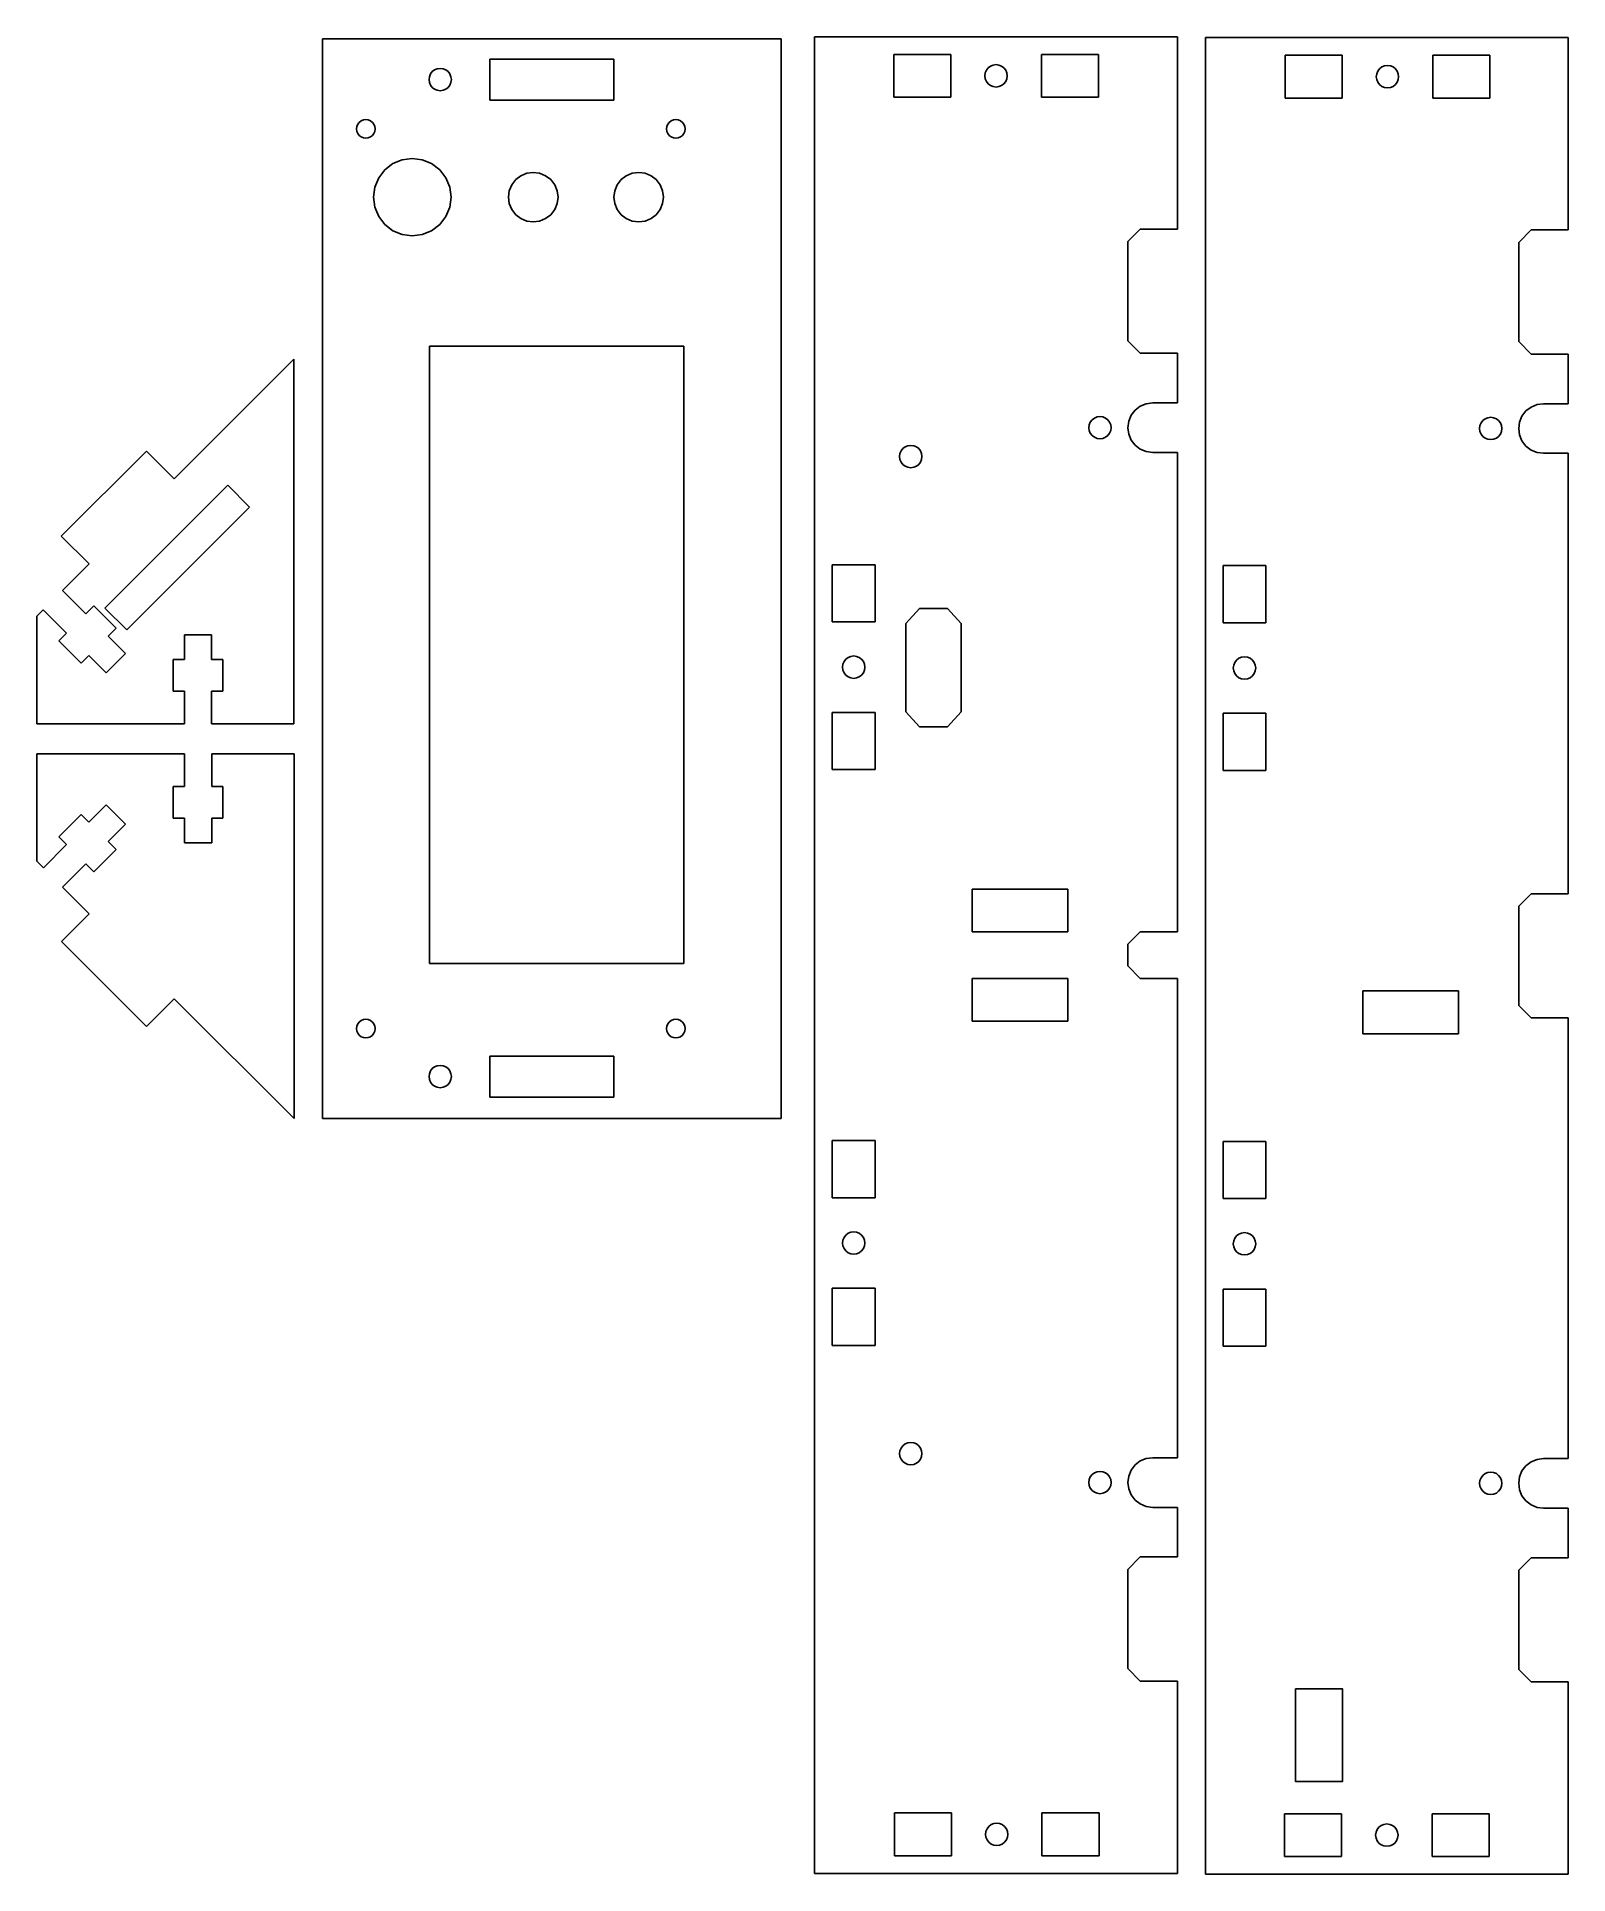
# Model space of a CAD drawing. Header units: inches. Extents: x 5 to 252, y 2 to 299.
import ezdxf

# ---------------------------------------------------------------- set-up
doc = ezdxf.new("R2010")
doc.units = ezdxf.units.IN
doc.header["$MEASUREMENT"] = 0

msp = doc.modelspace()

# ---------------------------------------------------------------- linework, layer by layer
for p, q in [((50.83, 298.15), (50.83, 124.15)), ((124.83, 298.15), (50.83, 298.15)), ((124.83, 124.15), (124.83, 298.15)), ((130.2, 2.5), (130.2, 298.5)), ((130.2, 298.5), (188.7, 298.5)), ((188.7, 298.5), (188.7, 267.5)), ((251.71, 298.37), (193.21, 298.37)), ((193.21, 298.37), (193.21, 2.37)), ((251.71, 267.37), (251.71, 298.37)), ((68.93, 293.16), (69.36, 293.34)), ((69.36, 293.34), (69.83, 293.41)), ((69.83, 293.41), (70.29, 293.34)), ((70.29, 293.34), (70.73, 293.16)), ((77.83, 294.91), (77.83, 288.31)), ((97.83, 294.91), (77.83, 294.91)), ((97.83, 288.31), (97.83, 294.91)), ((142.95, 295.65), (142.95, 288.75)), ((152.15, 295.65), (142.95, 295.65)), ((152.15, 288.75), (152.15, 295.65)), ((158.18, 293.48), (157.89, 293.1)), ((158.55, 293.76), (158.18, 293.48)), ((158.99, 293.94), (158.55, 293.76)), ((159.45, 294.01), (158.99, 293.94)), ((159.92, 293.94), (159.45, 294.01)), ((160.35, 293.76), (159.92, 293.94)), ((160.73, 293.48), (160.35, 293.76)), ((161.01, 293.1), (160.73, 293.48)), ((175.95, 295.65), (166.75, 295.65)), ((166.75, 295.65), (166.75, 288.75)), ((175.95, 288.75), (175.95, 295.65)), ((206.06, 288.62), (206.06, 295.52)), ((206.06, 295.52), (215.26, 295.52)), ((215.26, 295.52), (215.26, 288.62)), ((221, 292.97), (221.28, 293.34)), ((221.28, 293.34), (221.65, 293.63)), ((221.65, 293.63), (222.09, 293.81)), ((222.09, 293.81), (222.56, 293.87)), ((222.56, 293.87), (223.02, 293.81)), ((223.02, 293.81), (223.46, 293.63)), ((223.46, 293.63), (223.83, 293.34)), ((223.83, 293.34), (224.12, 292.97)), ((229.86, 288.62), (229.86, 295.52)), ((229.86, 295.52), (239.06, 295.52)), ((239.06, 295.52), (239.06, 288.62)), ((68.03, 291.61), (68.09, 292.07)), ((68.09, 291.14), (68.03, 291.61)), ((68.09, 292.07), (68.27, 292.51)), ((68.27, 290.71), (68.09, 291.14)), ((68.27, 292.51), (68.55, 292.88)), ((68.55, 290.33), (68.27, 290.71)), ((68.55, 292.88), (68.93, 293.16)), ((68.93, 290.05), (68.55, 290.33)), ((70.73, 293.16), (71.1, 292.88)), ((71.1, 290.33), (70.73, 290.05)), ((71.1, 292.88), (71.39, 292.51)), ((71.39, 290.71), (71.1, 290.33)), ((71.39, 292.51), (71.57, 292.07)), ((71.57, 291.14), (71.39, 290.71)), ((71.57, 292.07), (71.63, 291.61)), ((71.63, 291.61), (71.57, 291.14)), ((157.71, 292.67), (157.65, 292.2)), ((157.65, 292.2), (157.71, 291.74)), ((157.89, 293.1), (157.71, 292.67)), ((157.71, 291.74), (157.89, 291.3)), ((157.89, 291.3), (158.18, 290.93)), ((158.18, 290.93), (158.55, 290.64)), ((158.55, 290.64), (158.99, 290.46)), ((158.99, 290.46), (159.45, 290.4)), ((159.45, 290.4), (159.92, 290.46)), ((159.92, 290.46), (160.35, 290.64)), ((160.35, 290.64), (160.73, 290.93)), ((160.73, 290.93), (161.01, 291.3)), ((161.19, 292.67), (161.01, 293.1)), ((161.01, 291.3), (161.19, 291.74)), ((161.26, 292.2), (161.19, 292.67)), ((161.19, 291.74), (161.26, 292.2)), ((220.75, 292.07), (220.82, 292.53)), ((220.82, 291.6), (220.75, 292.07)), ((220.82, 292.53), (221, 292.97)), ((221, 291.17), (220.82, 291.6)), ((221.28, 290.79), (221, 291.17)), ((221.65, 290.51), (221.28, 290.79)), ((222.09, 290.33), (221.65, 290.51)), ((222.56, 290.27), (222.09, 290.33)), ((223.02, 290.33), (222.56, 290.27)), ((223.46, 290.51), (223.02, 290.33)), ((223.83, 290.79), (223.46, 290.51)), ((224.12, 291.17), (223.83, 290.79)), ((224.12, 292.97), (224.3, 292.53)), ((224.3, 291.6), (224.12, 291.17)), ((224.3, 292.53), (224.36, 292.07)), ((224.36, 292.07), (224.3, 291.6)), ((69.36, 289.87), (68.93, 290.05)), ((69.83, 289.81), (69.36, 289.87)), ((70.29, 289.87), (69.83, 289.81)), ((70.73, 290.05), (70.29, 289.87)), ((77.83, 288.31), (97.83, 288.31)), ((142.95, 288.75), (152.15, 288.75)), ((166.75, 288.75), (175.95, 288.75)), ((215.26, 288.62), (206.06, 288.62)), ((239.06, 288.62), (229.86, 288.62)), ((56.53, 284.4), (56.38, 284.04)), ((56.77, 284.71), (56.53, 284.4)), ((57.08, 284.95), (56.77, 284.71)), ((57.44, 285.1), (57.08, 284.95)), ((57.83, 285.15), (57.44, 285.1)), ((58.22, 285.1), (57.83, 285.15)), ((58.58, 284.95), (58.22, 285.1)), ((58.89, 284.71), (58.58, 284.95)), ((59.13, 284.4), (58.89, 284.71)), ((59.28, 284.04), (59.13, 284.4)), ((106.53, 284.4), (106.38, 284.04)), ((106.77, 284.71), (106.53, 284.4)), ((107.08, 284.95), (106.77, 284.71)), ((107.44, 285.1), (107.08, 284.95)), ((107.83, 285.15), (107.44, 285.1)), ((108.22, 285.1), (107.83, 285.15)), ((108.58, 284.95), (108.22, 285.1)), ((108.89, 284.71), (108.58, 284.95)), ((109.13, 284.4), (108.89, 284.71)), ((109.28, 284.04), (109.13, 284.4)), ((56.38, 284.04), (56.33, 283.65)), ((56.33, 283.65), (56.38, 283.26)), ((56.38, 283.26), (56.53, 282.9)), ((56.53, 282.9), (56.77, 282.59)), ((56.77, 282.59), (57.08, 282.35)), ((57.08, 282.35), (57.44, 282.2)), ((57.44, 282.2), (57.83, 282.15)), ((57.83, 282.15), (58.22, 282.2)), ((58.22, 282.2), (58.58, 282.35)), ((58.58, 282.35), (58.89, 282.59)), ((58.89, 282.59), (59.13, 282.9)), ((59.13, 282.9), (59.28, 283.26)), ((59.33, 283.65), (59.28, 284.04)), ((59.28, 283.26), (59.33, 283.65)), ((106.38, 284.04), (106.33, 283.65)), ((106.33, 283.65), (106.38, 283.26)), ((106.38, 283.26), (106.53, 282.9)), ((106.53, 282.9), (106.77, 282.59)), ((106.77, 282.59), (107.08, 282.35)), ((107.08, 282.35), (107.44, 282.2)), ((107.44, 282.2), (107.83, 282.15)), ((107.83, 282.15), (108.22, 282.2)), ((108.22, 282.2), (108.58, 282.35)), ((108.58, 282.35), (108.89, 282.59)), ((108.89, 282.59), (109.13, 282.9)), ((109.13, 282.9), (109.28, 283.26)), ((109.33, 283.65), (109.28, 284.04)), ((109.28, 283.26), (109.33, 283.65)), ((63.71, 278.69), (62.2, 278.06)), ((65.33, 278.9), (63.71, 278.69)), ((66.94, 278.69), (65.33, 278.9)), ((68.45, 278.06), (66.94, 278.69)), ((59.91, 275.78), (59.29, 274.27)), ((60.91, 277.07), (59.91, 275.78)), ((62.2, 278.06), (60.91, 277.07)), ((69.75, 277.07), (68.45, 278.06)), ((70.74, 275.78), (69.75, 277.07)), ((71.36, 274.27), (70.74, 275.78)), ((82, 275.48), (81.36, 274.65)), ((82.83, 276.11), (82, 275.48)), ((83.79, 276.51), (82.83, 276.11)), ((84.83, 276.65), (83.79, 276.51)), ((85.86, 276.51), (84.83, 276.65)), ((86.83, 276.11), (85.86, 276.51)), ((87.66, 275.48), (86.83, 276.11)), ((88.29, 274.65), (87.66, 275.48)), ((99, 275.48), (98.36, 274.65)), ((99.83, 276.11), (99, 275.48)), ((100.79, 276.51), (99.83, 276.11)), ((101.83, 276.65), (100.79, 276.51)), ((102.86, 276.51), (101.83, 276.65)), ((103.83, 276.11), (102.86, 276.51)), ((104.66, 275.48), (103.83, 276.11)), ((105.29, 274.65), (104.66, 275.48)), ((59.29, 274.27), (59.08, 272.65)), ((59.08, 272.65), (59.29, 271.03)), ((71.58, 272.65), (71.36, 274.27)), ((71.36, 271.03), (71.58, 272.65)), ((80.96, 273.69), (80.83, 272.65)), ((80.83, 272.65), (80.96, 271.61)), ((81.36, 274.65), (80.96, 273.69)), ((88.69, 273.69), (88.29, 274.65)), ((88.83, 272.65), (88.69, 273.69)), ((88.69, 271.61), (88.83, 272.65)), ((97.96, 273.69), (97.83, 272.65)), ((97.83, 272.65), (97.96, 271.61)), ((98.36, 274.65), (97.96, 273.69)), ((105.69, 273.69), (105.29, 274.65)), ((105.83, 272.65), (105.69, 273.69)), ((105.69, 271.61), (105.83, 272.65)), ((59.29, 271.03), (59.91, 269.53)), ((59.91, 269.53), (60.91, 268.23)), ((69.75, 268.23), (70.74, 269.53)), ((70.74, 269.53), (71.36, 271.03)), ((80.96, 271.61), (81.36, 270.65)), ((81.36, 270.65), (82, 269.82)), ((82, 269.82), (82.83, 269.19)), ((86.83, 269.19), (87.66, 269.82)), ((87.66, 269.82), (88.29, 270.65)), ((88.29, 270.65), (88.69, 271.61)), ((97.96, 271.61), (98.36, 270.65)), ((98.36, 270.65), (99, 269.82)), ((99, 269.82), (99.83, 269.19)), ((103.83, 269.19), (104.66, 269.82)), ((104.66, 269.82), (105.29, 270.65)), ((105.29, 270.65), (105.69, 271.61)), ((60.91, 268.23), (62.2, 267.24)), ((62.2, 267.24), (63.71, 266.61)), ((63.71, 266.61), (65.33, 266.4)), ((65.33, 266.4), (66.94, 266.61)), ((66.94, 266.61), (68.45, 267.24)), ((68.45, 267.24), (69.75, 268.23)), ((82.83, 269.19), (83.79, 268.79)), ((83.79, 268.79), (84.83, 268.65)), ((84.83, 268.65), (85.86, 268.79)), ((85.86, 268.79), (86.83, 269.19)), ((99.83, 269.19), (100.79, 268.79)), ((100.79, 268.79), (101.83, 268.65)), ((101.83, 268.65), (102.86, 268.79)), ((102.86, 268.79), (103.83, 269.19)), ((182.7, 267.5), (180.7, 265.5)), ((182.7, 267.5), (188.7, 267.5)), ((245.71, 267.37), (243.71, 265.37)), ((251.71, 267.37), (245.71, 267.37)), ((180.7, 249.5), (180.7, 265.5)), ((243.71, 265.37), (243.71, 249.37)), ((182.7, 247.5), (180.7, 249.5)), ((245.71, 247.37), (243.71, 249.37)), ((46.25, 246.56), (26.94, 227.26)), ((46.25, 187.76), (46.25, 246.56)), ((109.13, 248.65), (68.13, 248.65)), ((68.13, 248.65), (68.13, 149.15)), ((109.13, 149.15), (109.13, 248.65)), ((182.7, 247.5), (188.7, 247.5)), ((188.7, 247.5), (188.7, 239.5)), ((251.71, 247.37), (245.71, 247.37)), ((251.71, 239.37), (251.71, 247.37)), ((175.3, 237.06), (174.93, 236.78)), ((175.74, 237.24), (175.3, 237.06)), ((176.2, 237.3), (175.74, 237.24)), ((176.67, 237.24), (176.2, 237.3)), ((177.1, 237.06), (176.67, 237.24)), ((177.48, 236.78), (177.1, 237.06)), ((181.24, 237.5), (180.84, 236.54)), ((181.87, 238.33), (181.24, 237.5)), ((182.7, 238.97), (181.87, 238.33)), ((183.67, 239.37), (182.7, 238.97)), ((184.7, 239.5), (183.67, 239.37)), ((184.7, 239.5), (188.7, 239.5)), ((237.93, 236.64), (238.31, 236.93)), ((238.31, 236.93), (238.74, 237.11)), ((238.74, 237.11), (239.21, 237.17)), ((239.21, 237.17), (239.67, 237.11)), ((239.67, 237.11), (240.11, 236.93)), ((240.11, 236.93), (240.48, 236.64)), ((243.84, 236.4), (244.24, 237.37)), ((244.24, 237.37), (244.88, 238.2)), ((244.88, 238.2), (245.71, 238.83)), ((245.71, 238.83), (246.67, 239.23)), ((246.67, 239.23), (247.71, 239.37)), ((247.71, 239.37), (251.71, 239.37)), ((174.46, 235.97), (174.4, 235.5)), ((174.4, 235.5), (174.46, 235.04)), ((174.64, 236.4), (174.46, 235.97)), ((174.46, 235.04), (174.64, 234.6)), ((174.93, 236.78), (174.64, 236.4)), ((174.64, 234.6), (174.93, 234.23)), ((174.93, 234.23), (175.3, 233.95)), ((177.1, 233.95), (177.48, 234.23)), ((177.76, 236.4), (177.48, 236.78)), ((177.48, 234.23), (177.76, 234.6)), ((177.94, 235.97), (177.76, 236.4)), ((177.76, 234.6), (177.94, 235.04)), ((178, 235.5), (177.94, 235.97)), ((177.94, 235.04), (178, 235.5)), ((180.84, 236.54), (180.7, 235.5)), ((180.7, 235.5), (180.84, 234.47)), ((180.84, 234.47), (181.24, 233.5)), ((237.41, 235.37), (237.47, 235.83)), ((237.47, 234.9), (237.41, 235.37)), ((237.47, 235.83), (237.65, 236.27)), ((237.65, 234.47), (237.47, 234.9)), ((237.65, 236.27), (237.93, 236.64)), ((237.93, 234.09), (237.65, 234.47)), ((238.31, 233.81), (237.93, 234.09)), ((240.48, 234.09), (240.11, 233.81)), ((240.48, 236.64), (240.76, 236.27)), ((240.76, 234.47), (240.48, 234.09)), ((240.76, 236.27), (240.94, 235.83)), ((240.94, 234.9), (240.76, 234.47)), ((240.94, 235.83), (241.01, 235.37)), ((241.01, 235.37), (240.94, 234.9)), ((243.71, 235.37), (243.84, 236.4)), ((243.84, 234.33), (243.71, 235.37)), ((244.24, 233.37), (243.84, 234.33)), ((8.74, 218.02), (22.46, 231.74)), ((22.46, 231.74), (26.94, 227.26)), ((143.9, 230.85), (143.96, 231.32)), ((143.96, 231.32), (144.14, 231.75)), ((144.14, 231.75), (144.43, 232.13)), ((144.43, 232.13), (144.8, 232.41)), ((144.8, 232.41), (145.24, 232.59)), ((145.24, 232.59), (145.7, 232.65)), ((145.7, 232.65), (146.17, 232.59)), ((146.17, 232.59), (146.6, 232.41)), ((146.6, 232.41), (146.98, 232.13)), ((146.98, 232.13), (147.26, 231.75)), ((147.26, 231.75), (147.44, 231.32)), ((147.44, 231.32), (147.5, 230.85)), ((175.3, 233.95), (175.74, 233.77)), ((175.74, 233.77), (176.2, 233.7)), ((176.2, 233.7), (176.67, 233.77)), ((176.67, 233.77), (177.1, 233.95)), ((181.24, 233.5), (181.87, 232.68)), ((181.87, 232.68), (182.7, 232.04)), ((182.7, 232.04), (183.67, 231.64)), ((183.67, 231.64), (184.7, 231.5)), ((184.7, 231.5), (188.7, 231.5)), ((188.7, 231.5), (188.7, 154.25)), ((238.74, 233.63), (238.31, 233.81)), ((239.21, 233.57), (238.74, 233.63)), ((239.67, 233.63), (239.21, 233.57)), ((240.11, 233.81), (239.67, 233.63)), ((244.88, 232.54), (244.24, 233.37)), ((245.71, 231.9), (244.88, 232.54)), ((246.67, 231.5), (245.71, 231.9)), ((247.71, 231.37), (246.67, 231.5)), ((247.71, 231.37), (251.71, 231.37)), ((251.71, 160.37), (251.71, 231.37)), ((143.96, 230.39), (143.9, 230.85)), ((144.14, 229.95), (143.96, 230.39)), ((144.43, 229.58), (144.14, 229.95)), ((144.8, 229.3), (144.43, 229.58)), ((145.24, 229.12), (144.8, 229.3)), ((145.7, 229.05), (145.24, 229.12)), ((146.17, 229.12), (145.7, 229.05)), ((146.6, 229.3), (146.17, 229.12)), ((146.98, 229.58), (146.6, 229.3)), ((147.26, 229.95), (146.98, 229.58)), ((147.44, 230.39), (147.26, 229.95)), ((147.5, 230.85), (147.44, 230.39)), ((35.57, 226.23), (15.77, 206.43)), ((39.09, 222.71), (35.57, 226.23)), ((19.29, 202.91), (39.09, 222.71)), ((13.22, 213.54), (8.74, 218.02)), ((13.22, 213.54), (8.95, 209.27)), ((133.05, 213.4), (133.05, 204.2)), ((139.95, 213.4), (133.05, 213.4)), ((139.95, 204.2), (139.95, 213.4)), ((196.06, 213.27), (202.96, 213.27)), ((196.06, 204.07), (196.06, 213.27)), ((202.96, 213.27), (202.96, 204.07)), ((12.7, 205.52), (8.95, 209.27)), ((4.78, 205.1), (5.84, 206.16)), ((4.78, 187.76), (4.78, 205.1)), ((5.84, 206.16), (9.59, 202.41)), ((13.97, 206.79), (12.7, 205.52)), ((17.58, 203.19), (13.97, 206.79)), ((15.77, 206.43), (19.29, 202.91)), ((147.13, 206.34), (144.89, 203.96)), ((147.13, 206.34), (151.61, 206.34)), ((153.85, 203.96), (151.61, 206.34)), ((9.59, 202.41), (8.32, 201.14)), ((16.31, 201.92), (17.58, 203.19)), ((19.1, 199.12), (16.31, 201.92)), ((28.58, 198.16), (28.58, 202.11)), ((28.58, 202.11), (32.98, 202.11)), ((32.98, 202.11), (32.98, 198.16)), ((133.05, 204.2), (139.95, 204.2)), ((144.89, 203.96), (144.89, 189.68)), ((153.85, 203.96), (153.85, 189.68)), ((202.96, 204.07), (196.06, 204.07)), ((8.32, 201.14), (11.92, 197.53)), ((11.92, 197.53), (13.19, 198.8)), ((13.19, 198.8), (15.99, 196.01)), ((15.99, 196.01), (19.1, 199.12)), ((135.6, 198.46), (135.23, 198.18)), ((136.04, 198.64), (135.6, 198.46)), ((136.5, 198.71), (136.04, 198.64)), ((136.97, 198.64), (136.5, 198.71)), ((137.4, 198.46), (136.97, 198.64)), ((137.78, 198.18), (137.4, 198.46)), ((198.6, 198.33), (199.04, 198.51)), ((199.04, 198.51), (199.51, 198.57)), ((199.51, 198.57), (199.97, 198.51)), ((199.97, 198.51), (200.41, 198.33)), ((26.78, 193.06), (26.78, 198.16)), ((26.78, 198.16), (28.58, 198.16)), ((32.98, 198.16), (34.78, 198.16)), ((34.78, 198.16), (34.78, 193.06)), ((134.76, 197.37), (134.7, 196.9)), ((134.7, 196.9), (134.76, 196.44)), ((134.94, 197.8), (134.76, 197.37)), ((134.76, 196.44), (134.94, 196)), ((135.23, 198.18), (134.94, 197.8)), ((134.94, 196), (135.23, 195.63)), ((135.23, 195.63), (135.6, 195.34)), ((137.4, 195.34), (137.78, 195.63)), ((138.06, 197.8), (137.78, 198.18)), ((137.78, 195.63), (138.06, 196)), ((138.24, 197.37), (138.06, 197.8)), ((138.06, 196), (138.24, 196.44)), ((138.31, 196.9), (138.24, 197.37)), ((138.24, 196.44), (138.31, 196.9)), ((197.7, 196.77), (197.77, 197.23)), ((197.77, 196.3), (197.7, 196.77)), ((197.77, 197.23), (197.95, 197.67)), ((197.95, 195.87), (197.77, 196.3)), ((197.95, 197.67), (198.23, 198.04)), ((198.23, 195.49), (197.95, 195.87)), ((198.23, 198.04), (198.6, 198.33)), ((198.6, 195.21), (198.23, 195.49)), ((200.41, 198.33), (200.78, 198.04)), ((200.78, 195.49), (200.41, 195.21)), ((200.78, 198.04), (201.07, 197.67)), ((201.07, 195.87), (200.78, 195.49)), ((201.07, 197.67), (201.25, 197.23)), ((201.25, 196.3), (201.07, 195.87)), ((201.25, 197.23), (201.31, 196.77)), ((201.31, 196.77), (201.25, 196.3)), ((28.58, 193.06), (26.78, 193.06)), ((28.58, 187.76), (28.58, 193.06)), ((34.78, 193.06), (32.98, 193.06)), ((32.98, 193.06), (32.98, 187.76)), ((135.6, 195.34), (136.04, 195.16)), ((136.04, 195.16), (136.5, 195.1)), ((136.5, 195.1), (136.97, 195.16)), ((136.97, 195.16), (137.4, 195.34)), ((199.04, 195.03), (198.6, 195.21)), ((199.51, 194.97), (199.04, 195.03)), ((199.97, 195.03), (199.51, 194.97)), ((200.41, 195.21), (199.97, 195.03)), ((139.95, 189.6), (133.05, 189.6)), ((133.05, 189.6), (133.05, 180.4)), ((139.95, 180.4), (139.95, 189.6)), ((144.89, 189.68), (147.13, 187.3)), ((151.61, 187.3), (153.85, 189.68)), ((28.58, 187.76), (4.78, 187.76)), ((46.25, 187.76), (32.98, 187.76)), ((151.61, 187.3), (147.13, 187.3)), ((196.06, 189.47), (202.96, 189.47)), ((196.06, 180.27), (196.06, 189.47)), ((202.96, 189.47), (202.96, 180.27)), ((28.59, 182.95), (4.79, 182.95)), ((4.79, 182.95), (4.79, 165.62)), ((28.59, 177.65), (28.59, 182.95)), ((32.99, 182.95), (32.99, 177.65)), ((46.26, 182.95), (32.99, 182.95)), ((46.26, 182.95), (46.26, 124.15)), ((133.05, 180.4), (139.95, 180.4)), ((202.96, 180.27), (196.06, 180.27)), ((26.79, 172.55), (26.79, 177.65)), ((26.79, 177.65), (28.59, 177.65)), ((32.99, 177.65), (34.79, 177.65)), ((34.79, 177.65), (34.79, 172.55)), ((8.32, 169.58), (11.93, 173.18)), ((11.93, 173.18), (13.2, 171.91)), ((13.2, 171.91), (16, 174.7)), ((16, 174.7), (19.11, 171.59)), ((28.59, 172.55), (26.79, 172.55)), ((28.59, 168.6), (28.59, 172.55)), ((34.79, 172.55), (32.99, 172.55)), ((32.99, 172.55), (32.99, 168.6)), ((9.6, 168.3), (8.32, 169.58)), ((19.11, 171.59), (16.31, 168.8)), ((16.31, 168.8), (17.59, 167.53)), ((5.85, 164.56), (9.6, 168.3)), ((17.59, 167.53), (13.98, 163.92)), ((32.99, 168.6), (28.59, 168.6)), ((4.79, 165.62), (5.85, 164.56)), ((12.71, 165.19), (8.96, 161.44)), ((13.98, 163.92), (12.71, 165.19)), ((13.23, 157.17), (8.96, 161.44)), ((155.6, 154.25), (155.6, 161.15)), ((155.6, 161.15), (171, 161.15)), ((171, 161.15), (171, 154.25)), ((245.71, 160.37), (243.71, 158.37)), ((251.71, 160.37), (245.71, 160.37)), ((13.23, 157.17), (8.75, 152.69)), ((243.71, 158.37), (243.71, 142.37)), ((171, 154.25), (155.6, 154.25)), ((182.7, 154.25), (180.7, 152.25)), ((188.7, 154.25), (182.7, 154.25)), ((8.75, 152.69), (22.47, 138.97)), ((180.7, 148.75), (180.7, 152.25)), ((68.13, 149.15), (109.13, 149.15)), ((182.7, 146.75), (180.7, 148.75)), ((155.6, 139.85), (155.6, 146.75)), ((155.6, 146.75), (171, 146.75)), ((171, 146.75), (171, 139.85)), ((188.7, 146.75), (182.7, 146.75)), ((188.7, 146.75), (188.7, 69.5)), ((22.47, 138.97), (26.95, 143.45)), ((46.26, 124.15), (26.95, 143.45)), ((234.01, 144.72), (218.61, 144.72)), ((218.61, 144.72), (218.61, 137.82)), ((234.01, 137.82), (234.01, 144.72)), ((245.71, 140.37), (243.71, 142.37)), ((56.53, 139.4), (56.38, 139.04)), ((56.77, 139.71), (56.53, 139.4)), ((57.08, 139.95), (56.77, 139.71)), ((57.44, 140.1), (57.08, 139.95)), ((57.83, 140.15), (57.44, 140.1)), ((58.22, 140.1), (57.83, 140.15)), ((58.58, 139.95), (58.22, 140.1)), ((58.89, 139.71), (58.58, 139.95)), ((59.13, 139.4), (58.89, 139.71)), ((59.28, 139.04), (59.13, 139.4)), ((106.53, 139.4), (106.38, 139.04)), ((106.77, 139.71), (106.53, 139.4)), ((107.08, 139.95), (106.77, 139.71)), ((107.44, 140.1), (107.08, 139.95)), ((107.83, 140.15), (107.44, 140.1)), ((108.22, 140.1), (107.83, 140.15)), ((108.58, 139.95), (108.22, 140.1)), ((108.89, 139.71), (108.58, 139.95)), ((109.13, 139.4), (108.89, 139.71)), ((109.28, 139.04), (109.13, 139.4)), ((171, 139.85), (155.6, 139.85)), ((251.71, 140.37), (245.71, 140.37)), ((251.71, 69.37), (251.71, 140.37)), ((56.38, 139.04), (56.33, 138.65)), ((56.33, 138.65), (56.38, 138.26)), ((56.38, 138.26), (56.53, 137.9)), ((56.53, 137.9), (56.77, 137.59)), ((56.77, 137.59), (57.08, 137.35)), ((57.08, 137.35), (57.44, 137.2)), ((57.44, 137.2), (57.83, 137.15)), ((57.83, 137.15), (58.22, 137.2)), ((58.22, 137.2), (58.58, 137.35)), ((58.58, 137.35), (58.89, 137.59)), ((58.89, 137.59), (59.13, 137.9)), ((59.13, 137.9), (59.28, 138.26)), ((59.33, 138.65), (59.28, 139.04)), ((59.28, 138.26), (59.33, 138.65)), ((106.38, 139.04), (106.33, 138.65)), ((106.33, 138.65), (106.38, 138.26)), ((106.38, 138.26), (106.53, 137.9)), ((106.53, 137.9), (106.77, 137.59)), ((106.77, 137.59), (107.08, 137.35)), ((107.08, 137.35), (107.44, 137.2)), ((107.44, 137.2), (107.83, 137.15)), ((107.83, 137.15), (108.22, 137.2)), ((108.22, 137.2), (108.58, 137.35)), ((108.58, 137.35), (108.89, 137.59)), ((108.89, 137.59), (109.13, 137.9)), ((109.13, 137.9), (109.28, 138.26)), ((109.33, 138.65), (109.28, 139.04)), ((109.28, 138.26), (109.33, 138.65)), ((218.61, 137.82), (234.01, 137.82)), ((77.83, 134.23), (77.83, 127.63)), ((97.83, 134.23), (77.83, 134.23)), ((97.83, 127.63), (97.83, 134.23)), ((68.03, 130.93), (68.09, 131.39)), ((68.09, 130.46), (68.03, 130.93)), ((68.09, 131.39), (68.27, 131.83)), ((68.27, 130.03), (68.09, 130.46)), ((68.27, 131.83), (68.55, 132.2)), ((68.55, 132.2), (68.93, 132.49)), ((68.93, 132.49), (69.36, 132.67)), ((69.36, 132.67), (69.83, 132.73)), ((69.83, 132.73), (70.29, 132.67)), ((70.29, 132.67), (70.73, 132.49)), ((70.73, 132.49), (71.1, 132.2)), ((71.1, 132.2), (71.39, 131.83)), ((71.39, 131.83), (71.57, 131.39)), ((71.57, 130.46), (71.39, 130.03)), ((71.57, 131.39), (71.63, 130.93)), ((71.63, 130.93), (71.57, 130.46)), ((68.55, 129.66), (68.27, 130.03)), ((68.93, 129.37), (68.55, 129.66)), ((69.36, 129.19), (68.93, 129.37)), ((69.83, 129.13), (69.36, 129.19)), ((70.29, 129.19), (69.83, 129.13)), ((70.73, 129.37), (70.29, 129.19)), ((71.1, 129.66), (70.73, 129.37)), ((71.39, 130.03), (71.1, 129.66)), ((77.83, 127.63), (97.83, 127.63)), ((50.83, 124.15), (124.83, 124.15)), ((133.05, 120.6), (133.05, 111.4)), ((139.95, 120.6), (133.05, 120.6)), ((139.95, 111.4), (139.95, 120.6)), ((196.06, 120.47), (202.96, 120.47)), ((196.06, 111.27), (196.06, 120.47)), ((202.96, 120.47), (202.96, 111.27)), ((133.05, 111.4), (139.95, 111.4)), ((202.96, 111.27), (196.06, 111.27)), ((134.76, 104.57), (134.7, 104.1)), ((134.7, 104.1), (134.76, 103.64)), ((134.94, 105), (134.76, 104.57)), ((135.23, 105.38), (134.94, 105)), ((135.6, 105.66), (135.23, 105.38)), ((136.04, 105.84), (135.6, 105.66)), ((136.5, 105.91), (136.04, 105.84)), ((136.97, 105.84), (136.5, 105.91)), ((137.4, 105.66), (136.97, 105.84)), ((137.78, 105.38), (137.4, 105.66)), ((138.06, 105), (137.78, 105.38)), ((138.24, 104.57), (138.06, 105)), ((138.31, 104.1), (138.24, 104.57)), ((138.24, 103.64), (138.31, 104.1)), ((197.7, 103.97), (197.77, 104.43)), ((197.77, 103.5), (197.7, 103.97)), ((197.77, 104.43), (197.95, 104.87)), ((197.95, 104.87), (198.23, 105.24)), ((198.23, 105.24), (198.6, 105.53)), ((198.6, 105.53), (199.04, 105.71)), ((199.04, 105.71), (199.51, 105.77)), ((199.51, 105.77), (199.97, 105.71)), ((199.97, 105.71), (200.41, 105.53)), ((200.41, 105.53), (200.78, 105.24)), ((200.78, 105.24), (201.07, 104.87)), ((201.07, 104.87), (201.25, 104.43)), ((201.25, 104.43), (201.31, 103.97)), ((201.31, 103.97), (201.25, 103.5)), ((134.76, 103.64), (134.94, 103.2)), ((134.94, 103.2), (135.23, 102.83)), ((135.23, 102.83), (135.6, 102.54)), ((135.6, 102.54), (136.04, 102.36)), ((136.04, 102.36), (136.5, 102.3)), ((136.5, 102.3), (136.97, 102.36)), ((136.97, 102.36), (137.4, 102.54)), ((137.4, 102.54), (137.78, 102.83)), ((137.78, 102.83), (138.06, 103.2)), ((138.06, 103.2), (138.24, 103.64)), ((197.95, 103.07), (197.77, 103.5)), ((198.23, 102.69), (197.95, 103.07)), ((198.6, 102.41), (198.23, 102.69)), ((199.04, 102.23), (198.6, 102.41)), ((199.51, 102.17), (199.04, 102.23)), ((199.97, 102.23), (199.51, 102.17)), ((200.41, 102.41), (199.97, 102.23)), ((200.78, 102.69), (200.41, 102.41)), ((201.07, 103.07), (200.78, 102.69)), ((201.25, 103.5), (201.07, 103.07)), ((139.95, 96.8), (133.05, 96.8)), ((133.05, 96.8), (133.05, 87.6)), ((139.95, 87.6), (139.95, 96.8)), ((196.06, 96.67), (202.96, 96.67)), ((196.06, 87.47), (196.06, 96.67)), ((202.96, 96.67), (202.96, 87.47)), ((133.05, 87.6), (139.95, 87.6)), ((202.96, 87.47), (196.06, 87.47)), ((144.14, 71.05), (144.43, 71.43)), ((144.43, 71.43), (144.8, 71.71)), ((144.8, 71.71), (145.24, 71.89)), ((145.24, 71.89), (145.7, 71.95)), ((145.7, 71.95), (146.17, 71.89)), ((146.17, 71.89), (146.6, 71.71)), ((146.6, 71.71), (146.98, 71.43)), ((146.98, 71.43), (147.26, 71.05)), ((143.9, 70.15), (143.96, 70.62)), ((143.96, 69.69), (143.9, 70.15)), ((143.96, 70.62), (144.14, 71.05)), ((144.14, 69.25), (143.96, 69.69)), ((144.43, 68.88), (144.14, 69.25)), ((144.8, 68.6), (144.43, 68.88)), ((145.24, 68.42), (144.8, 68.6)), ((145.7, 68.35), (145.24, 68.42)), ((146.17, 68.42), (145.7, 68.35)), ((146.6, 68.6), (146.17, 68.42)), ((146.98, 68.88), (146.6, 68.6)), ((147.26, 69.25), (146.98, 68.88)), ((147.26, 71.05), (147.44, 70.62)), ((147.44, 69.69), (147.26, 69.25)), ((147.44, 70.62), (147.5, 70.15)), ((147.5, 70.15), (147.44, 69.69)), ((181.87, 68.33), (181.24, 67.5)), ((182.7, 68.97), (181.87, 68.33)), ((183.67, 69.37), (182.7, 68.97)), ((184.7, 69.5), (183.67, 69.37)), ((184.7, 69.5), (188.7, 69.5)), ((244.24, 67.37), (244.88, 68.2)), ((244.88, 68.2), (245.71, 68.83)), ((245.71, 68.83), (246.67, 69.23)), ((246.67, 69.23), (247.71, 69.37)), ((247.71, 69.37), (251.71, 69.37)), ((174.46, 65.97), (174.4, 65.5)), ((174.4, 65.5), (174.46, 65.04)), ((174.64, 66.4), (174.46, 65.97)), ((174.93, 66.78), (174.64, 66.4)), ((175.3, 67.06), (174.93, 66.78)), ((175.74, 67.24), (175.3, 67.06)), ((176.2, 67.3), (175.74, 67.24)), ((176.67, 67.24), (176.2, 67.3)), ((177.1, 67.06), (176.67, 67.24)), ((177.48, 66.78), (177.1, 67.06)), ((177.76, 66.4), (177.48, 66.78)), ((177.94, 65.97), (177.76, 66.4)), ((178, 65.5), (177.94, 65.97)), ((177.94, 65.04), (178, 65.5)), ((180.84, 66.54), (180.7, 65.5)), ((180.7, 65.5), (180.84, 64.47)), ((181.24, 67.5), (180.84, 66.54)), ((237.41, 65.37), (237.47, 65.83)), ((237.47, 64.9), (237.41, 65.37)), ((237.47, 65.83), (237.65, 66.27)), ((237.65, 66.27), (237.93, 66.64)), ((237.93, 66.64), (238.31, 66.93)), ((238.31, 66.93), (238.74, 67.11)), ((238.74, 67.11), (239.21, 67.17)), ((239.21, 67.17), (239.67, 67.11)), ((239.67, 67.11), (240.11, 66.93)), ((240.11, 66.93), (240.48, 66.64)), ((240.48, 66.64), (240.76, 66.27)), ((240.76, 66.27), (240.94, 65.83)), ((240.94, 65.83), (241.01, 65.37)), ((241.01, 65.37), (240.94, 64.9)), ((243.71, 65.37), (243.84, 66.4)), ((243.84, 64.33), (243.71, 65.37)), ((243.84, 66.4), (244.24, 67.37)), ((174.46, 65.04), (174.64, 64.6)), ((174.64, 64.6), (174.93, 64.23)), ((174.93, 64.23), (175.3, 63.95)), ((175.3, 63.95), (175.74, 63.77)), ((175.74, 63.77), (176.2, 63.7)), ((176.2, 63.7), (176.67, 63.77)), ((176.67, 63.77), (177.1, 63.95)), ((177.1, 63.95), (177.48, 64.23)), ((177.48, 64.23), (177.76, 64.6)), ((177.76, 64.6), (177.94, 65.04)), ((180.84, 64.47), (181.24, 63.5)), ((181.24, 63.5), (181.87, 62.68)), ((181.87, 62.68), (182.7, 62.04)), ((237.65, 64.47), (237.47, 64.9)), ((237.93, 64.09), (237.65, 64.47)), ((238.31, 63.81), (237.93, 64.09)), ((238.74, 63.63), (238.31, 63.81)), ((239.21, 63.57), (238.74, 63.63)), ((239.67, 63.63), (239.21, 63.57)), ((240.11, 63.81), (239.67, 63.63)), ((240.48, 64.09), (240.11, 63.81)), ((240.76, 64.47), (240.48, 64.09)), ((240.94, 64.9), (240.76, 64.47)), ((244.24, 63.37), (243.84, 64.33)), ((244.88, 62.54), (244.24, 63.37)), ((245.71, 61.9), (244.88, 62.54)), ((182.7, 62.04), (183.67, 61.64)), ((183.67, 61.64), (184.7, 61.5)), ((184.7, 61.5), (188.7, 61.5)), ((188.7, 61.5), (188.7, 53.5)), ((246.67, 61.5), (245.71, 61.9)), ((247.71, 61.37), (246.67, 61.5)), ((247.71, 61.37), (251.71, 61.37)), ((251.71, 53.37), (251.71, 61.37)), ((182.7, 53.5), (180.7, 51.5)), ((188.7, 53.5), (182.7, 53.5)), ((245.71, 53.37), (243.71, 51.37)), ((245.71, 53.37), (251.71, 53.37)), ((180.7, 35.5), (180.7, 51.5)), ((243.71, 51.37), (243.71, 35.37)), ((182.7, 33.5), (180.7, 35.5)), ((188.7, 33.5), (182.7, 33.5)), ((188.7, 33.5), (188.7, 2.5)), ((245.71, 33.37), (243.71, 35.37)), ((245.71, 33.37), (251.71, 33.37)), ((251.71, 2.37), (251.71, 33.37)), ((143.05, 12.25), (143.05, 5.35)), ((152.25, 12.25), (143.05, 12.25)), ((152.25, 5.35), (152.25, 12.25)), ((176.05, 12.25), (166.85, 12.25)), ((166.85, 12.25), (166.85, 5.35)), ((176.05, 5.35), (176.05, 12.25)), ((205.96, 12.12), (215.16, 12.12)), ((205.96, 5.22), (205.96, 12.12)), ((215.16, 12.12), (215.16, 5.22)), ((229.76, 12.12), (238.96, 12.12)), ((229.76, 5.22), (229.76, 12.12)), ((238.96, 12.12), (238.96, 5.22)), ((157.81, 9.27), (157.75, 8.8)), ((157.99, 9.7), (157.81, 9.27)), ((158.28, 10.08), (157.99, 9.7)), ((158.65, 10.36), (158.28, 10.08)), ((159.09, 10.54), (158.65, 10.36)), ((159.55, 10.61), (159.09, 10.54)), ((160.02, 10.54), (159.55, 10.61)), ((160.45, 10.36), (160.02, 10.54)), ((160.83, 10.08), (160.45, 10.36)), ((161.11, 9.7), (160.83, 10.08)), ((161.29, 9.27), (161.11, 9.7)), ((161.36, 8.8), (161.29, 9.27)), ((220.65, 8.67), (220.72, 9.13)), ((220.72, 9.13), (220.9, 9.57)), ((220.9, 9.57), (221.18, 9.94)), ((221.18, 9.94), (221.55, 10.23)), ((221.55, 10.23), (221.99, 10.41)), ((221.99, 10.41), (222.46, 10.47)), ((222.46, 10.47), (222.92, 10.41)), ((222.92, 10.41), (223.36, 10.23)), ((223.36, 10.23), (223.73, 9.94)), ((223.73, 9.94), (224.02, 9.57)), ((224.02, 9.57), (224.2, 9.13)), ((224.2, 9.13), (224.26, 8.67)), ((157.75, 8.8), (157.81, 8.34)), ((157.81, 8.34), (157.99, 7.9)), ((157.99, 7.9), (158.28, 7.53)), ((158.28, 7.53), (158.65, 7.24)), ((158.65, 7.24), (159.09, 7.06)), ((159.09, 7.06), (159.55, 7)), ((159.55, 7), (160.02, 7.06)), ((160.02, 7.06), (160.45, 7.24)), ((160.45, 7.24), (160.83, 7.53)), ((160.83, 7.53), (161.11, 7.9)), ((161.11, 7.9), (161.29, 8.34)), ((161.29, 8.34), (161.36, 8.8)), ((220.72, 8.2), (220.65, 8.67)), ((220.9, 7.77), (220.72, 8.2)), ((221.18, 7.39), (220.9, 7.77)), ((221.55, 7.11), (221.18, 7.39)), ((221.99, 6.93), (221.55, 7.11)), ((222.46, 6.87), (221.99, 6.93)), ((222.92, 6.93), (222.46, 6.87)), ((223.36, 7.11), (222.92, 6.93)), ((223.73, 7.39), (223.36, 7.11)), ((224.02, 7.77), (223.73, 7.39)), ((224.2, 8.2), (224.02, 7.77)), ((224.26, 8.67), (224.2, 8.2)), ((143.05, 5.35), (152.25, 5.35)), ((166.85, 5.35), (176.05, 5.35)), ((215.16, 5.22), (205.96, 5.22)), ((238.96, 5.22), (229.76, 5.22)), ((188.7, 2.5), (130.2, 2.5)), ((193.21, 2.37), (251.71, 2.37))]:
    msp.add_line(p, q)
msp.add_lwpolyline([(207.71, 32.23), (215.32, 32.23), (215.32, 17.33), (207.71, 17.33)], close=True)

doc.saveas('drawing.dxf')
